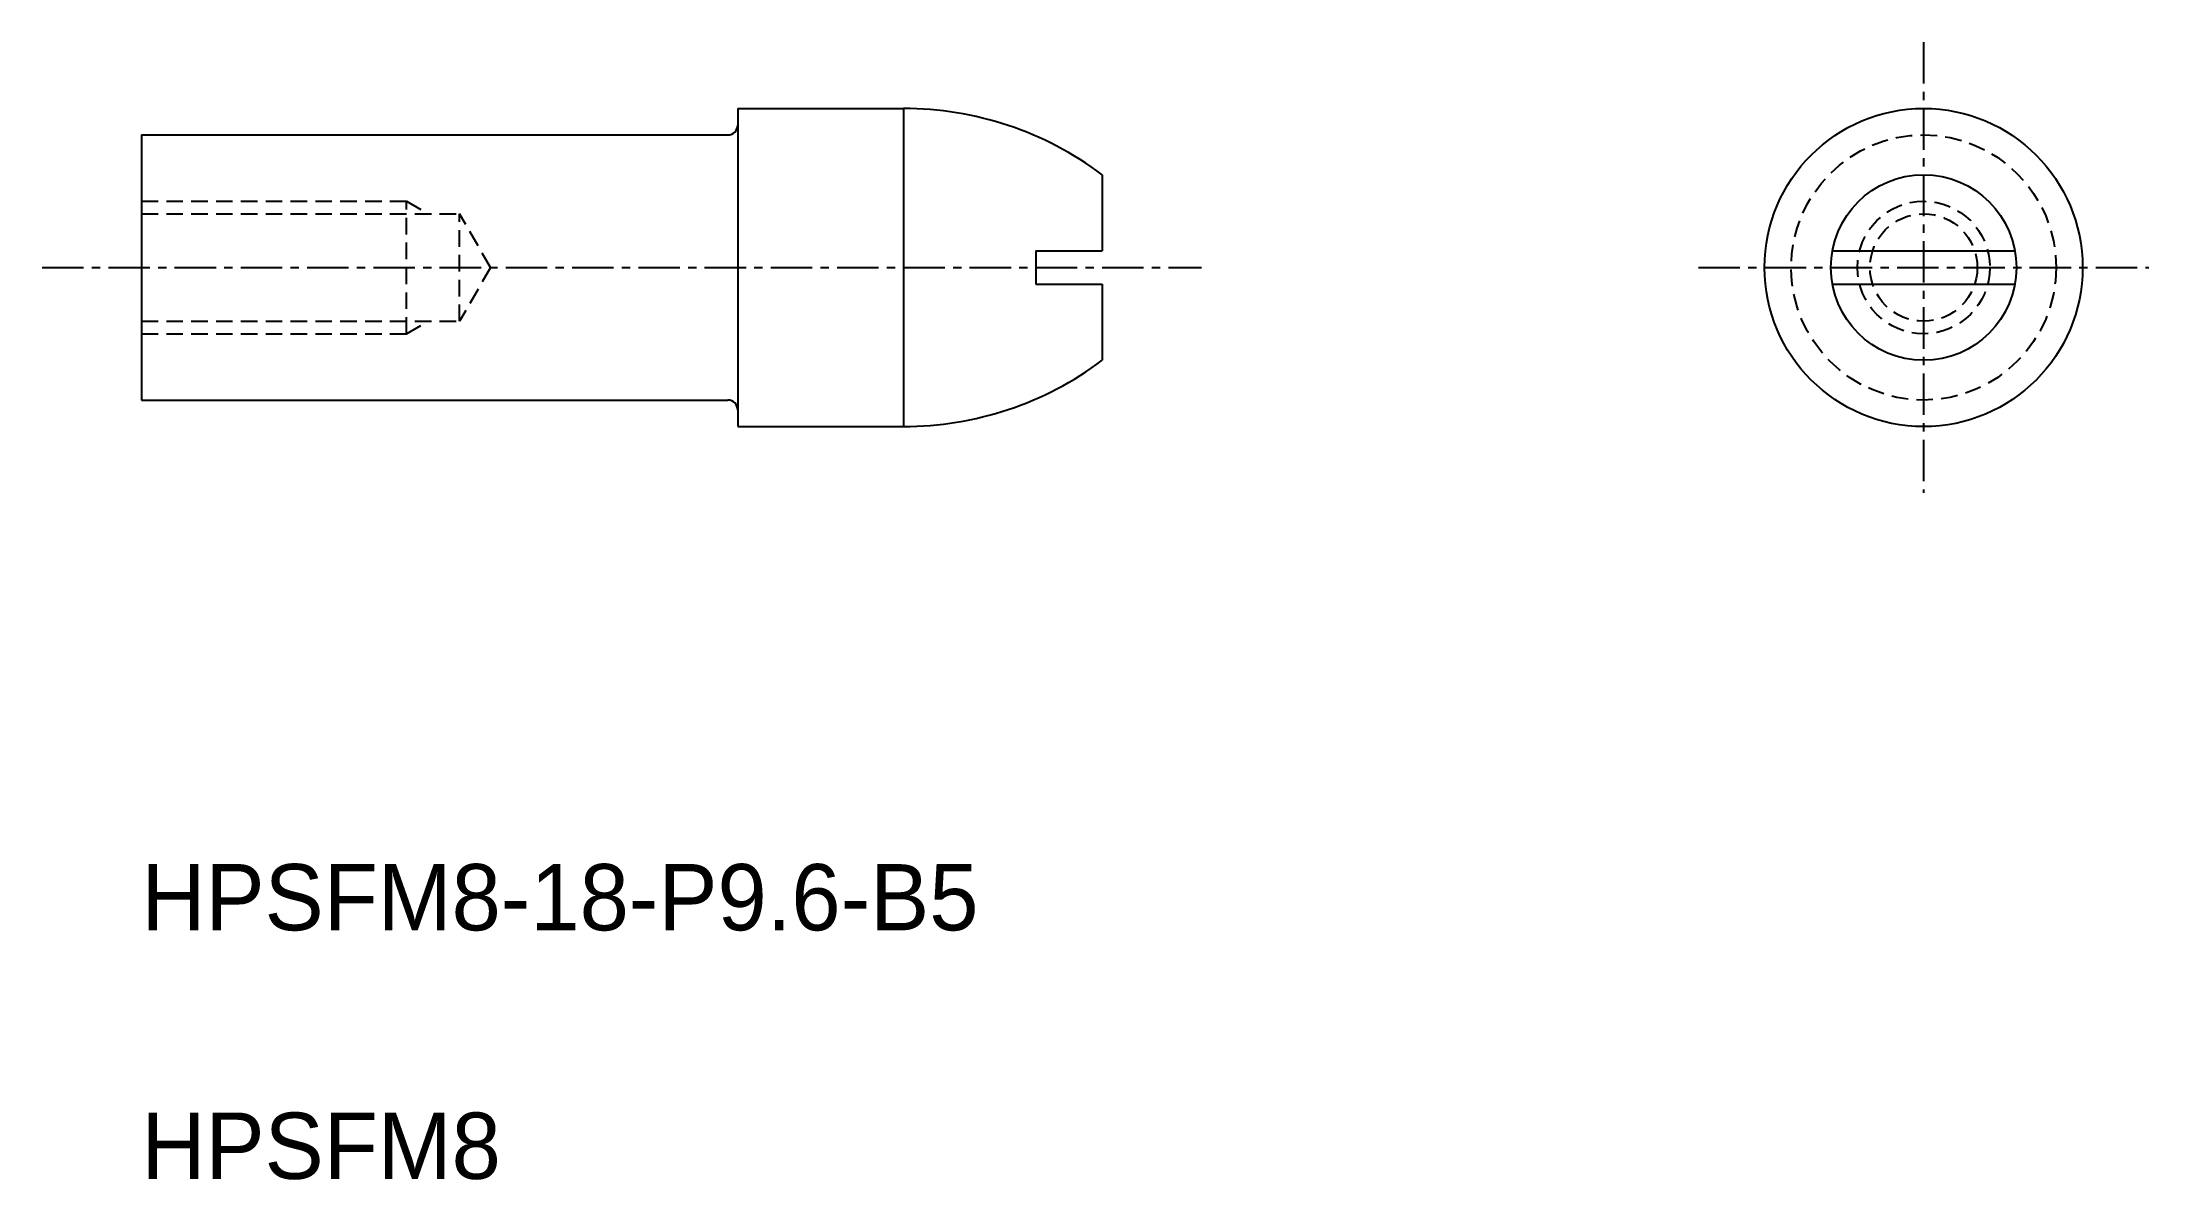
# Model space of a CAD drawing. Extents: x -899.7 to -836.1, y -642.3 to -608.
import ezdxf

# ---------------------------------------------------------------- set-up
doc = ezdxf.new("R2010")
doc.units = 0
doc.linetypes.add('CENTER', pattern=[2, 1.25, -0.25, 0.25, -0.25])
doc.linetypes.add('DASHED', pattern=[0.75, 0.5, -0.25])
doc.layers.get('0').update_dxf_attribs({"linetype": 'CONTINUOUS'})
doc.layers.add('CENTER', color=1, linetype='CENTER')

msp = doc.modelspace()

# ---------------------------------------------------------------- linework, layer by layer
at = {"color": 7, "linetype": 'CONTINUOUS'}
for p, q in [((-878.693, -609.963), (-878.693, -619.563)), ((-878.693, -609.963), (-873.693, -609.963)), ((-873.693, -609.963), (-873.693, -619.563)), ((-896.693, -610.763), (-896.693, -618.763)), ((-896.693, -610.763), (-878.993, -610.763)), ((-867.693, -611.963), (-867.693, -614.263)), ((-869.693, -614.263), (-869.693, -615.263)), ((-869.693, -614.263), (-867.693, -614.263)), ((-845.648, -614.263), (-840.138, -614.263)), ((-869.693, -615.263), (-867.693, -615.263)), ((-867.693, -615.263), (-867.693, -617.563)), ((-845.648, -615.263), (-840.138, -615.263)), ((-896.693, -618.763), (-878.993, -618.763)), ((-878.693, -619.563), (-873.693, -619.563))]:
    msp.add_line(p, q, dxfattribs=at)
at = {"color": 3, "linetype": 'DASHED'}
for p, q in [((-896.693, -612.763), (-888.693, -612.763)), ((-888.693, -612.763), (-888.037, -613.142)), ((-888.693, -616.763), (-888.693, -612.763)), ((-896.693, -613.142), (-887.093, -613.142)), ((-886.157, -614.763), (-887.093, -613.142)), ((-887.093, -616.384), (-887.093, -613.142)), ((-886.157, -614.763), (-887.093, -616.384)), ((-896.693, -616.384), (-887.093, -616.384)), ((-896.693, -616.763), (-888.693, -616.763)), ((-888.693, -616.763), (-888.037, -616.384))]:
    msp.add_line(p, q, dxfattribs=at)
at = {"color": 7, "linetype": 'CONTINUOUS'}
for radius in [4.8, 2.8]:
    msp.add_circle((-842.893, -614.763), radius, dxfattribs=at)
at = {"color": 3, "linetype": 'DASHED'}
for radius in [4, 2, 1.621]:
    msp.add_circle((-842.893, -614.763), radius, dxfattribs=at)
at = {"color": 7, "linetype": 'CONTINUOUS'}
for centre, radius, start, end in [((-878.993, -610.463), 0.3, 270, 0), ((-873.693, -619.963), 10, 53.1301, 90), ((-873.693, -609.563), 10, 270, 306.8699), ((-878.993, -619.063), 0.3, 0, 90)]:
    msp.add_arc(centre, radius, start, end, dxfattribs=at)
at = {"layer": 'CENTER', "color": 1, "linetype": 'CENTER'}
for p, q in [((-842.893, -607.963), (-842.893, -621.563)), ((-899.693, -614.763), (-864.693, -614.763)), ((-849.693, -614.763), (-836.093, -614.763))]:
    msp.add_line(p, q, dxfattribs=at)

# ---------------------------------------------------------------- texts
at = {"color": 7, "linetype": 'CONTINUOUS'}
for s, p in [('HPSFM8-18-P9.6-B5 ', (-896.693, -634.763)), ('HPSFM8', (-896.693, -642.263))]:
    msp.add_text(s, height=2, dxfattribs=at).set_placement(p)

doc.saveas('drawing.dxf')
